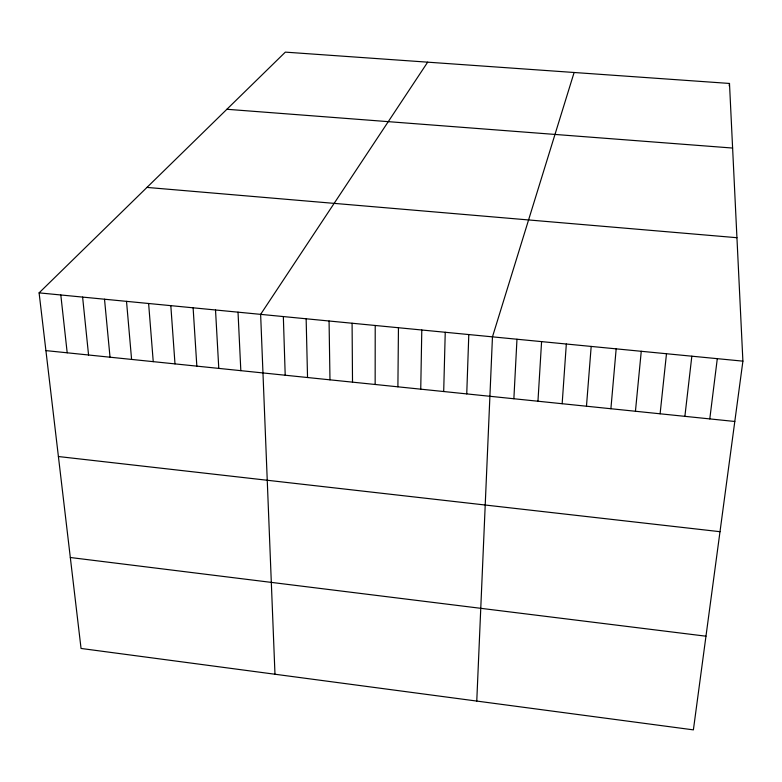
<?xml version="1.0" encoding="UTF-8"?>
<svg xmlns="http://www.w3.org/2000/svg" width="782" height="782" viewBox="0 0 782 782"><rect width="100%" height="100%" fill="white"/><g stroke="black" fill="none" stroke-linecap="round" stroke-linejoin="round"><path stroke-width="1.17" d="M375.155 384.48L375.213 325.478M397.901 386.816L398.449 327.726M420.745 389.172L421.791 329.994M443.697 391.528L445.241 332.272M466.746 393.903L468.799 334.549M476.766 701.073L492.465 336.847L574.115 72.491M513.872 398.752L516.97 339.232M537.957 401.225L541.584 341.617M562.16 403.717L566.324 344.012M586.471 406.22L591.182 346.426M610.898 408.732L616.167 348.85M635.443 411.254L641.26 351.284M660.106 413.795L666.489 353.728M684.885 416.347L691.835 356.191M729.205 85.873L729.489 83.449L285.342 52.13L39.1 292.869L81.045 648.454L693.39 729.87L742.9 361.147L729.489 83.449M709.782 418.908L717.299 358.664M427.666 62.169L260.631 314.354L274.981 674.24M226.897 109.275L732.607 148.052M146.957 187.416L736.937 237.708M39.1 292.869L742.9 361.147M45.913 350.61L734.797 421.478M58.406 456.532L719.997 531.692M70.321 557.507L705.97 636.196M60.81 294.97L67.193 352.799M82.609 297.092L88.561 354.999M104.514 299.213L110.027 357.208M126.518 301.344L131.591 359.427M148.619 303.494L153.243 361.655M170.818 305.645L174.992 363.894M193.115 307.805L196.839 366.132M215.519 309.985L218.784 368.39M238.021 312.165L240.827 370.658M283.338 316.563L285.205 375.223M306.143 318.773L307.541 377.52M329.066 321.001L329.975 379.837M352.086 323.23L352.516 382.154"/></g></svg>
